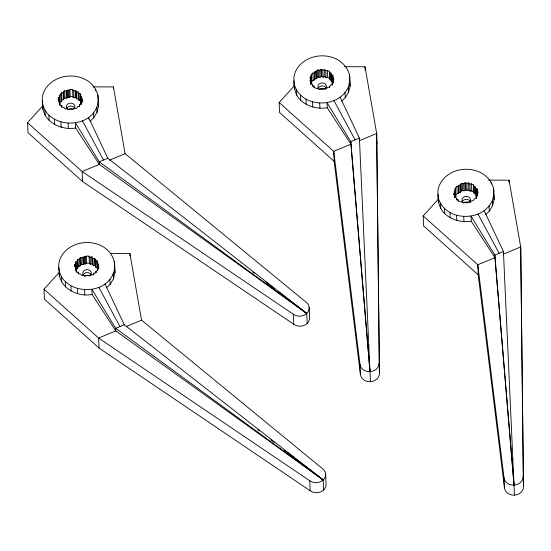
<?xml version="1.0" encoding="UTF-8"?>
<svg xmlns="http://www.w3.org/2000/svg" width="551" height="551" viewBox="0 0 551 551"><rect width="100%" height="100%" fill="white"/><g stroke="black" fill="none" stroke-linecap="round" stroke-linejoin="round"><path stroke-width="0.83" d="M311.487 81.996L312.789 80.294L314.387 79.957L314.352 72.002L315.62 71.906L317.128 70.308L318.209 69.929L319.628 70.342L321.543 69.35L322.858 70.149L324.518 69.447L325.82 70.693L327.439 70.425L329.443 71.499L329.794 72.856L330.869 73.049L331.557 74.778L332.976 75.432L333.004 82.981M332.983 82.361L331.867 81.844L331.179 80.115L330.104 79.923L329.443 71.499M477.318 195.929L475.899 195.268L475.609 187.615L474.976 187.395L474.9 186.472L473.826 186.279L473.474 184.922L471.47 183.848L469.845 184.117L468.543 182.87L466.89 183.566L465.574 182.774L463.66 183.758L462.241 183.352L461.153 183.731L460.34 184.95L458.377 185.425L458.418 193.38L456.813 193.718L455.835 194.937L455.801 196.769L455.209 188.352L456.51 186.651L458.108 186.314M475.899 195.268L475.609 187.615M59.639 102.341L61.306 101.659L61.071 93.215L63.158 92.54L63.661 91.328L64.674 90.839L66.306 91.039L67.945 90.013L68.937 90.371L70.232 89.503L72.608 89.675L73.676 90.695L73.986 97.768L75.57 97.431L76.741 98.849L78.896 99.283L79.144 100.64L80.68 101.074L81.162 101.749L80.907 103.113L81.458 103.457M61.306 101.659L61.071 93.215M73.676 90.695L75.735 90.55L76.431 91.776L78.586 92.217L78.834 93.567L80.37 94.001L80.859 94.682L80.598 96.039L81.748 97.582L81.314 98.402L82.326 99.476L82.085 101.48L80.859 102.396L81.004 104.132L79.53 104.731L79.461 106.102L77.374 106.784L76.83 108.086L76.017 108.506L74.413 108.306L72.594 109.325L70.142 109.029L68.71 109.759L67.002 108.643L65.266 108.953L64.102 107.541L61.939 107.108L61.698 105.751L60.162 105.317L59.673 104.642L59.935 103.278L58.757 101.756L59.246 100.916L58.206 99.848L58.44 97.844L59.687 96.914L59.336 95.275L60.996 94.586M76.1 268.86L77.767 268.179L77.533 259.735L79.619 259.053L80.115 257.847L81.135 257.351L82.767 257.558L84.406 256.525L85.398 256.89L86.693 256.022L89.062 256.194L90.137 257.214L90.447 264.287L92.031 263.95L93.202 265.368L95.357 265.802L95.599 267.159L97.141 267.586L97.623 268.268L97.362 269.625L97.92 269.976M77.767 268.179L77.533 259.735M90.137 257.214L92.196 257.069L92.892 258.295L95.047 258.736L95.295 260.086L96.831 260.52L97.313 261.202L97.059 262.558L98.209 264.101L97.775 264.921L98.787 265.995L98.546 268L97.32 268.916L97.465 270.644L95.991 271.25L95.922 272.621L93.828 273.303L93.291 274.605L92.478 275.025L90.867 274.825L89.055 275.844L86.603 275.548L85.164 276.278L83.463 275.163L81.72 275.472L80.563 274.061L78.4 273.62L78.159 272.27L76.617 271.836L76.134 271.161L76.396 269.797L75.218 268.275L75.701 267.428L74.667 266.367L74.902 264.356L76.148 263.433L75.797 261.787L77.457 261.105M96.762 107.176C101.081 96.928 95.599 85.068 86.135 79.943A28.101 23.645 -2.5 0 0 42.255 98.202C41.277 126.792 86.7 131.958 96.762 107.176L96.99 112.321L93.67 117.866L89.999 121.365M96.99 112.321L98.498 106.26L98.278 101.115M113.224 273.695C117.542 263.44 112.06 251.587 102.596 246.455A28.101 23.645 -2.5 0 0 58.716 264.721C57.738 293.311 103.161 298.477 113.224 273.695L113.451 278.84L110.131 284.385L106.46 287.884M113.451 278.84L114.959 272.779L114.739 267.634M341.592 101.198L345.263 97.699L348.583 92.155C347.419 86.211 351.077 80.742 349.472 74.784C347.805 68.358 343.363 63.151 337.729 59.77A28.101 23.645 -2.5 0 0 293.848 78.035C293.945 85.99 294.358 94.565 300.75 100.303C307.844 106.818 317.844 109.236 327.253 107.817L350.918 144.21L369.99 371.67L370.43 381.698A9.525 8.017 -2.5 0 1 360.402 374.253L334.181 161.381L333.741 151.36L279.143 102.507L294.248 85.86L294.02 80.721M348.583 92.155L350.092 86.087L349.871 80.949M485.617 214.615L489.295 211.123L492.608 205.571C491.444 199.634 495.101 194.166 493.503 188.208C491.836 181.782 487.394 176.575 481.76 173.193A28.101 23.645 -2.5 0 0 437.873 191.459C437.976 199.414 438.389 207.989 444.781 213.719C451.868 220.242 461.876 222.659 471.284 221.24L494.95 257.634L514.021 485.094L514.455 495.122A9.525 8.017 -2.5 0 1 504.434 487.676L478.206 274.804L477.772 264.776L423.168 215.93L438.272 199.283L438.052 194.145M492.608 205.571L494.123 199.51L493.896 194.372M332.763 77.477L333.906 79.075L332.942 80.191L333.651 81.417L332.184 82.822L332.163 84.654L330.607 85.171L329.374 86.996L327.315 87.588L326.509 88.794L324.084 88.649L322.886 89.586L320.854 88.835L318.877 89.358L317.879 88.298L316.274 88.559L314.277 87.485L313.898 86.142L312.878 85.935L312.155 84.207L310.736 83.552L310.406 82.808L310.95 81.507L309.848 80.508L310.771 78.793L310.179 77.133L311.467 76.272L311.177 74.929L312.479 73.228L314.077 72.89M314.387 79.957L314.352 72.002M458.418 193.38L458.377 185.425M61.381 100.289L63.468 99.607L63.964 98.402L63.661 91.328M77.843 266.808L79.929 266.126L80.425 264.921L80.115 257.847M454.506 197.802L454.981 194.93L453.879 193.931L454.802 192.209L454.093 190.99L455.491 189.696M475.589 188.201L477.008 188.855L477.338 189.599L476.794 190.901L477.896 191.9L476.973 193.615L477.565 195.268L476.209 196.239L476.312 198.601M294.241 84.2C300.619 108.223 338.824 109.167 348.356 87.01M438.272 197.616C444.65 221.647 482.855 222.59 492.387 200.433M314.662 79.069L316.618 78.6L317.431 77.381L317.128 70.308M458.687 192.492L460.65 192.024L461.462 190.804L461.153 183.731M309.173 307.623L309.614 317.651A9.525 8.017 -2.5 0 1 304.221 325.386A9.525 8.017 -2.5 0 1 293.745 324.257L82.588 181.548L27.991 132.701L27.55 122.673L42.654 106.026C43.185 121.909 61.416 130.718 75.659 127.984L99.325 164.377L306.755 313.443L307.196 323.471M325.634 474.142L326.075 484.171A9.525 8.017 -2.5 0 1 320.682 491.898A9.525 8.017 -2.5 0 1 310.206 490.769L99.049 348.067L44.445 299.221L44.011 289.192L59.115 272.545C59.646 288.428 77.877 297.237 92.12 294.503L115.786 330.896L323.217 479.962L323.651 489.984M63.964 98.402L67.387 97.871L68.255 97.079L67.945 90.013M80.425 264.921L83.848 264.39L84.716 263.598L84.406 256.525M317.431 77.381L318.519 77.002L319.938 77.409L321.853 76.424L323.168 77.216L324.821 76.52L326.13 77.76L327.749 77.498L329.753 78.573M461.462 190.804L462.544 190.426L463.97 190.832L465.884 189.847L467.2 190.639L468.853 189.937L470.155 191.183L471.78 190.921L473.784 191.996L474.129 193.346L475.203 193.539L475.286 194.462L475.919 194.689M68.255 97.079L69.247 97.444L70.542 96.577L72.271 96.666L73.986 97.768M310.488 84.2L311.77 83.346L311.467 76.272M84.716 263.598L85.708 263.963L87.003 263.096L88.732 263.185L90.447 264.287M92.995 86.865L113.43 86.927L125.091 153.653L306.025 302.127A9.525 8.017 -2.5 0 1 306.755 313.443L107.803 158.233L99.214 161.808L99.325 164.377L82.147 171.526L27.55 122.673M109.477 160.155L125.091 153.653M110.31 253.384L129.891 253.446L141.552 320.172L322.487 468.646A9.525 8.017 -2.5 0 1 323.217 479.962L124.264 324.746L115.676 328.32L115.786 330.896L98.608 338.045L44.011 289.192M126.716 326.344L141.552 320.172M344.589 66.692L365.024 66.761L376.684 133.487L379.419 373.144A9.525 8.017 -2.5 0 1 370.43 381.698M488.62 180.115L509.048 180.184L520.709 246.91L523.45 486.567A9.525 8.017 -2.5 0 1 514.455 495.122M476.209 196.239L476.195 198.078L474.638 198.594L473.399 200.419L471.339 201.012L470.54 202.217L468.116 202.065L466.201 203.057L464.886 202.258L462.909 202.782L461.91 201.714L460.305 201.976L458.308 200.908L457.929 199.565L456.903 199.359L456.187 197.63L454.768 196.969L454.437 196.232M278.152 291.486L306.755 313.443A9.525 8.017 -2.5 0 1 293.304 314.228L82.147 171.526L82.588 181.548M295.295 458.528L323.217 479.962A9.525 8.017 -2.5 0 1 309.765 480.748L98.608 338.045L99.049 348.067M306.755 313.443L99.214 161.808L75.439 122.845L75.659 127.984M323.217 479.962L115.676 328.32L91.893 289.365L92.12 294.503M252.957 272.146L254.321 273.193M265.217 281.554L274.067 288.352M257.84 429.78L259.204 430.82M270.782 439.712L274.184 442.322M284.399 450.167L293.931 457.482M478.206 274.804L423.609 225.951L423.168 215.93M334.181 161.381L279.577 112.528L279.143 102.507M478.027 214.091L499.13 253.274M333.996 100.668L355.099 139.851M82.409 120.834L103.505 160.017M98.863 287.353L119.966 326.536M484.171 210.64L503.421 251.483L514.021 485.094A9.525 8.017 -2.5 0 1 503.993 477.648L477.772 264.776L494.95 257.634L494.832 255.058L471.057 216.102L471.284 221.24M340.139 97.217L359.397 138.06L369.99 371.67A9.525 8.017 -2.5 0 1 359.961 364.225L333.741 151.36L350.918 144.21L350.808 141.635L327.025 102.679L327.253 107.817M107.803 158.233L88.553 117.384L88.621 119.099M105.007 283.903L124.264 324.746M376.677 140.973L377.118 143.508M494.123 199.51L493.503 188.208M438.272 199.283L438.5 202.761M350.092 86.087L349.472 74.784M294.248 85.86L294.468 89.338M114.959 272.779L114.339 261.477M98.498 106.26L97.878 94.958M523.009 476.539A9.525 8.017 -2.5 0 1 514.021 485.094L494.832 255.058L503.421 251.483L503.538 254.059L520.709 246.91L523.45 486.567M509.048 180.184L509.158 182.691M491.223 182.367L491.299 184.082M503.993 477.648L504.434 487.676M489.068 205.984L489.295 211.123M477.896 191.9L477.965 193.47M477.338 189.599L477.407 191.169M476.705 188.718L477.076 195.97M474.9 186.472L475.286 194.462M473.826 186.279L474.129 193.346M473.474 184.922L473.784 191.996M471.47 183.848L471.78 190.921M469.845 184.117L470.155 191.183M468.543 182.87L468.853 189.937M466.89 183.566L467.2 190.639M465.574 182.774L465.884 189.847M464.858 182.815L465.168 189.888M463.66 183.758L463.97 190.832M462.241 183.352L462.544 190.426M463.735 216.529L463.956 221.667M460.34 184.95L460.65 192.024M459.651 185.329L459.961 192.395M457.929 199.565L457.998 201.136M456.862 186.575L457.165 193.649M456.731 198.408L456.8 199.979M456.559 215.345L456.779 220.49M455.209 188.352L455.278 189.923M455.415 193.064L455.512 195.419M454.981 194.93L455.085 197.286M454.802 192.209L455.043 197.713M453.838 193.332L453.907 194.902M450.015 212.638L450.243 217.776M444.561 208.581L444.781 213.719M440.552 203.457L440.779 208.602M378.985 363.116A9.525 8.017 -2.5 0 1 369.99 371.67L350.808 141.635L359.397 138.06L359.507 140.636L376.684 133.487L379.419 373.144M365.024 66.761L365.168 70.101M359.961 364.225L360.402 374.253M345.036 92.561L345.263 97.699M332.673 75.294L333.045 82.554M332.184 82.822L332.287 85.178M331.578 74.192L331.867 81.844M330.869 73.049L331.254 81.038M329.794 72.856L330.104 79.923M329.622 86.08L329.691 87.65M327.439 70.425L327.749 77.498M325.82 70.693L326.13 77.76M324.518 69.447L324.821 76.52M322.858 70.149L323.168 77.216M321.543 69.35L321.853 76.424M320.827 69.398L321.137 76.465M319.628 70.342L319.938 77.409M318.209 69.929L318.519 77.002M319.704 103.106L319.931 108.244M316.308 71.527L316.618 78.6M315.62 71.906L315.93 78.972M313.898 86.142L313.967 87.712M312.83 73.152L313.14 80.226M312.699 84.985L312.768 86.555M312.527 101.921L312.754 107.066M311.177 74.929L311.384 79.64M310.771 78.793L311.012 84.289M310.179 77.133L310.247 78.703M305.984 99.214L306.211 104.353M300.529 95.158L300.75 100.303M296.521 90.033L296.748 95.178M309.765 480.748L310.206 490.769M293.304 314.228L293.745 324.257M129.891 253.446L130.002 255.953M113.43 86.927L113.506 88.601M109.904 279.247L110.131 284.385M95.599 89.117L95.674 90.832M93.45 112.728L93.67 117.866M98.567 265.761L98.705 268.902M98.209 264.101L98.347 267.242M97.775 264.921L97.947 268.847M97.61 262.903L97.816 267.621M97.437 263.399L97.747 270.472M97.499 266.987L97.568 268.557M97.059 262.558L97.389 270.486M96.831 260.52L97.141 267.586M95.991 271.25L96.06 272.821M95.295 260.086L95.599 267.159M95.096 259.011L95.406 266.078M94.517 258.336L94.827 265.41M93.828 273.303L93.897 274.873M92.892 258.295L93.202 265.368M92.196 257.069L92.506 264.136M91.721 256.883L92.031 263.95M89.062 256.194L89.372 263.261M82.106 99.242L82.244 102.383M81.748 97.582L81.817 99.152M81.314 98.402L81.486 102.328M81.155 96.391L81.259 98.746M80.976 96.886L81.286 103.953M80.969 98.898L81.107 102.038M80.598 96.039L80.963 104.752M80.37 94.001L80.68 101.074M86.411 256.215L86.714 263.282M79.53 104.731L79.599 106.302M78.834 93.567L79.144 100.64M78.641 92.492L78.945 99.559M85.398 256.89L85.708 263.963M78.056 91.817L78.366 98.891M76.431 91.776L76.741 98.849M83.538 257.324L83.848 264.39M84.572 289.792L84.799 294.93M75.735 90.55L76.045 97.617M82.767 257.558L83.07 264.625M75.26 90.364L75.57 97.431M81.135 257.351L81.445 264.425M72.608 89.675L72.911 96.749M79.619 259.053L79.929 266.126M78.008 259.28L78.318 266.353M78.159 272.27L78.228 273.84M69.949 89.696L70.259 96.762M68.937 90.371L69.247 97.444M77.395 288.607L77.622 293.752M76.148 263.433L76.499 272.153M75.797 261.787L76.031 267.29M76.024 268.895L76.093 270.465M75.701 267.428L75.838 270.575M74.902 264.356L75.005 266.718M67.077 90.805L67.387 97.871M68.11 123.272L68.338 128.411M66.306 91.039L66.616 98.106M64.674 90.839L64.984 97.906M63.158 92.54L63.468 99.607M70.859 285.9L71.079 291.038M61.554 92.761L61.857 99.834M61.698 105.751L61.767 107.321M60.934 122.088L61.161 127.233M59.687 96.914L60.038 105.64M59.336 95.275L59.508 99.201M59.246 100.916L59.35 103.271M58.44 97.844L58.544 100.199M65.397 281.843L65.624 286.988M61.388 276.726L61.616 281.864M54.397 119.381L54.618 124.519M58.888 267.407L59.336 276.023M48.936 115.324L49.163 120.469M44.934 110.207L45.154 115.345M42.427 100.888L42.875 109.504M462.282 201.79A4.284 3.609 -2.5 0 1 466.091 199.338A4.284 3.609 -2.5 0 1 470.189 201.329M463.46 202.699A7.142 6.013 -2.5 0 1 468.922 202.382M463.777 202.995A4.284 3.609 -2.5 0 1 462.661 197.988A4.284 3.609 -2.5 0 1 468.619 196.976A4.284 3.609 -2.5 0 1 469.734 201.976M318.251 88.374A4.284 3.609 -2.5 0 1 322.066 85.915A4.284 3.609 -2.5 0 1 326.158 87.912M319.435 89.276A7.142 6.013 -2.5 0 1 324.89 88.959M319.745 89.572A4.284 3.609 -2.5 0 1 318.857 84.317A4.284 3.609 -2.5 0 1 325.166 83.945A4.284 3.609 -2.5 0 1 324.952 89.269M84.303 275.961A7.142 6.013 -2.5 0 1 89.758 275.645M83.118 275.059A4.284 3.609 -2.5 0 1 86.934 272.607A4.284 3.609 -2.5 0 1 91.025 274.598M83.78 275.638A4.284 3.609 -2.5 0 1 83.972 270.761A4.284 3.609 -2.5 0 1 89.751 270.424A4.284 3.609 -2.5 0 1 90.571 275.238M67.842 109.442A7.142 6.013 -2.5 0 1 73.297 109.126M66.664 108.54A4.284 3.609 -2.5 0 1 70.473 106.088A4.284 3.609 -2.5 0 1 74.571 108.079M68.152 109.739A4.284 3.609 -2.5 0 1 67.036 104.738A4.284 3.609 -2.5 0 1 72.994 103.719A4.284 3.609 -2.5 0 1 74.109 108.726"/></g></svg>
